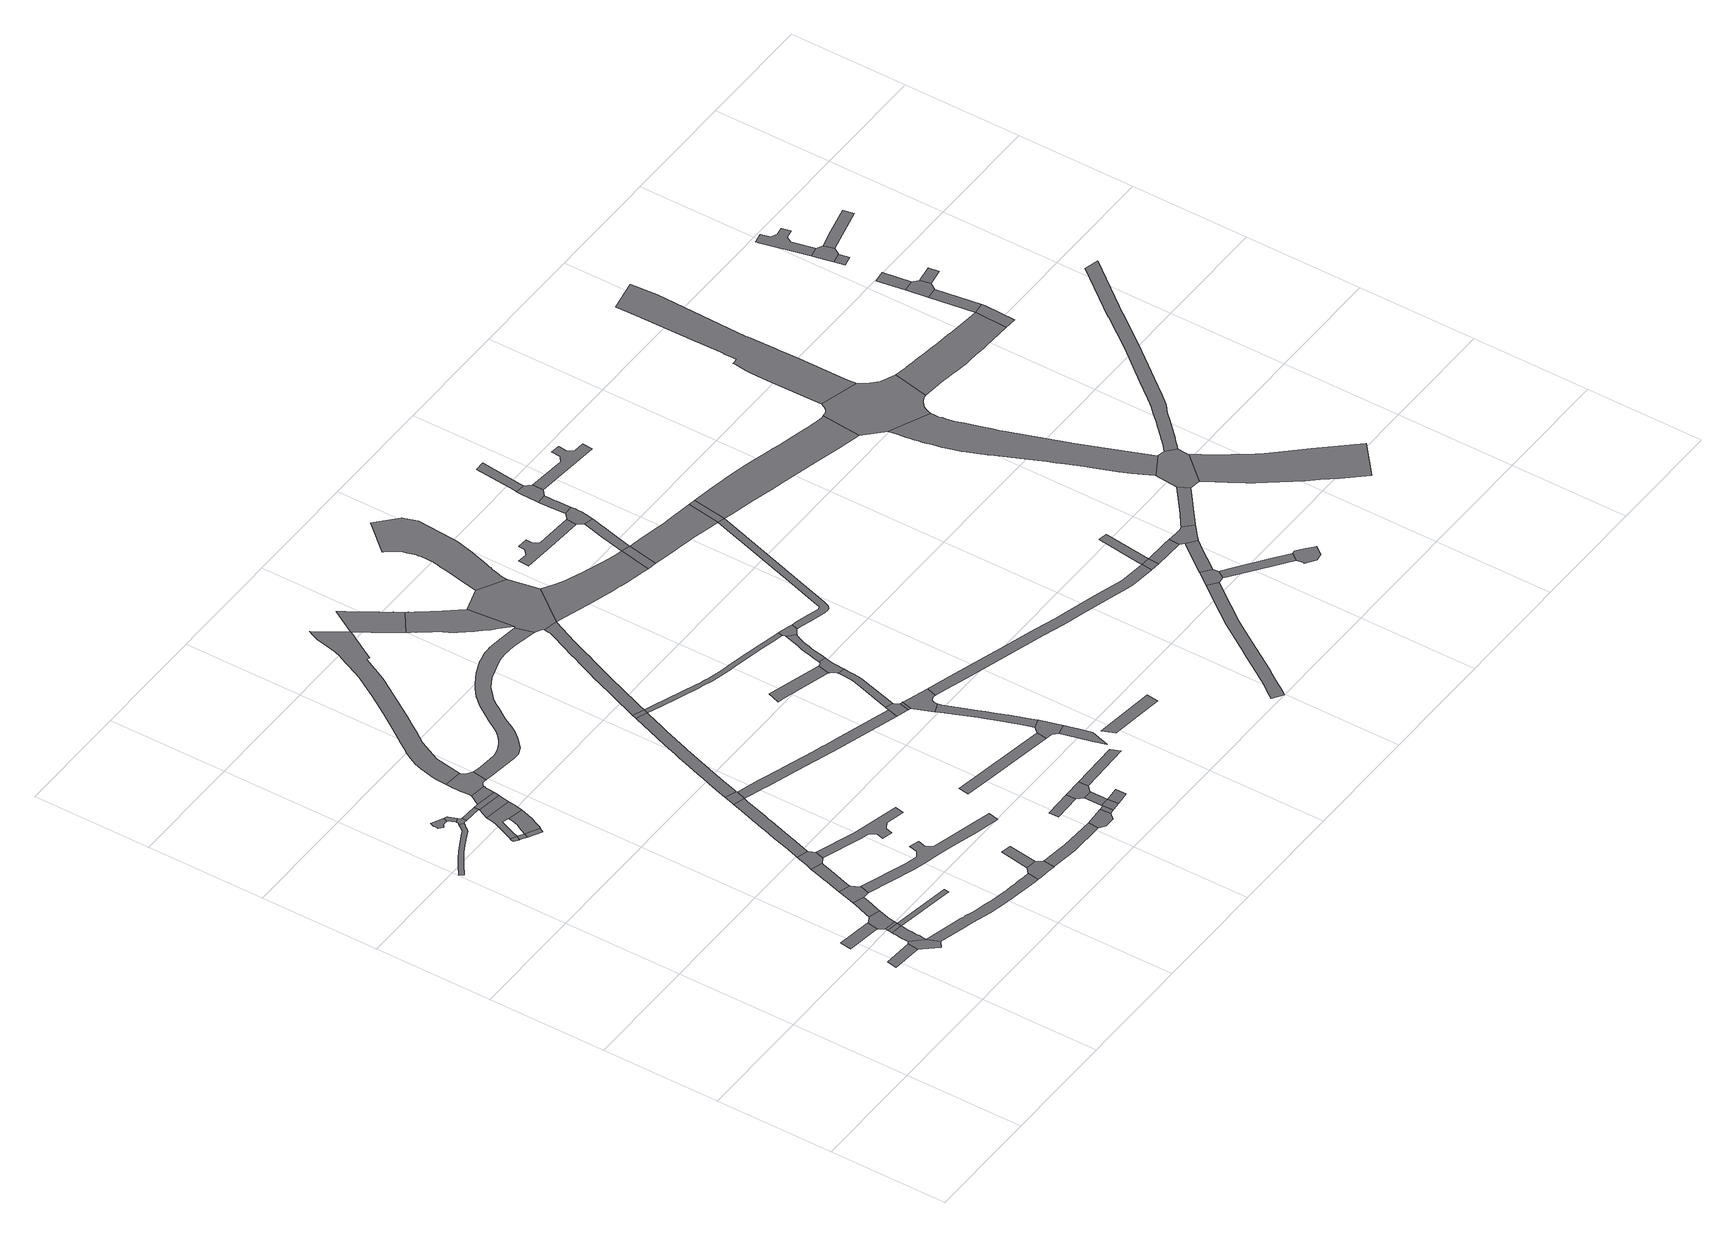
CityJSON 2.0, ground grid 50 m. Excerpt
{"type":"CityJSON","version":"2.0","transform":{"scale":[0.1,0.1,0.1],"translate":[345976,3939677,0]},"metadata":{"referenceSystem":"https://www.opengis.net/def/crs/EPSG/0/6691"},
"CityObjects":{
"road1":{"type":"Road","attributes":{"RoadStructureAttribute.sectionType":"1"},"geometry":[{"type":"MultiSurface","lod":"1","boundaries":[[[0,1,2,3]]]}]},
"road2":{"type":"Road","attributes":{"RoadStructureAttribute.sectionType":"1"},"geometry":[{"type":"MultiSurface","lod":"1","boundaries":[[[4,5,6,7]]]}]},
"road3":{"type":"Road","attributes":{"RoadStructureAttribute.sectionType":"1"},"geometry":[{"type":"MultiSurface","lod":"1","boundaries":[[[8,9,10,11,12,13,14,15,16,17,18,19,20,21,22,23,24,25,26,27,28,29,30,31,32,33,34,35,36,37,38,39,40,41,42,43]]]}]},
"road4":{"type":"Road","geometry":[{"type":"MultiSurface","lod":"1","boundaries":[[[44,45,46,47,48,0,3]]]}]},
"road5":{"type":"Road","attributes":{"RoadStructureAttribute.sectionType":"1"},"geometry":[{"type":"MultiSurface","lod":"1","boundaries":[[[49,50,51,52,53,54,55,56,57,58,59,60,61,62,63,64,65,66,48,47]]]}]},
"road6":{"type":"Road","geometry":[{"type":"MultiSurface","lod":"1","boundaries":[[[67,68,69,70,60,59]]]}]},
"road7":{"type":"Road","attributes":{"RoadStructureAttribute.sectionType":"1"},"geometry":[{"type":"MultiSurface","lod":"1","boundaries":[[[67,71,72,68]]]}]},
"road8":{"type":"Road","geometry":[{"type":"MultiSurface","lod":"1","boundaries":[[[73,74,4,7,72,71,75,76,77,78,79,80]]]}]},
"road9":{"type":"Road","geometry":[{"type":"MultiSurface","lod":"1","boundaries":[[[81,82,83,84,85,86,87,88]]]}]},
"road10":{"type":"Road","geometry":[{"type":"MultiSurface","lod":"1","boundaries":[[[89,90,91,92,93,94,95,96,97,98,99,100,101,102,103,104,105,106,107,108]]]}]},
"road11":{"type":"Road","attributes":{"RoadStructureAttribute.sectionType":"1"},"geometry":[{"type":"MultiSurface","lod":"1","boundaries":[[[109,110,111,112,113,114,115,116,73,80]]]}]},
"road12":{"type":"Road","geometry":[{"type":"MultiSurface","lod":"1","boundaries":[[[117,83,82,118,119,120]]]}]},
"road13":{"type":"Road","attributes":{"RoadStructureAttribute.sectionType":"1"},"geometry":[{"type":"MultiSurface","lod":"1","boundaries":[[[121,122,123,124,125,89,108]]]}]},
"road14":{"type":"Road","geometry":[{"type":"MultiSurface","lod":"1","boundaries":[[[42,126,127,128,129,130,131,132,133,134,135,136,137,138,123,122,139,140,141,142,43]]]}]},
"road15":{"type":"Road","geometry":[{"type":"MultiSurface","lod":"1","boundaries":[[[120,119,143,144,145]]]}]},
"road16":{"type":"Road","attributes":{"RoadStructureAttribute.sectionType":"1"},"geometry":[{"type":"MultiSurface","lod":"1","boundaries":[[[146,147,67,59]]]}]},
"road17":{"type":"Road","geometry":[{"type":"MultiSurface","lod":"1","boundaries":[[[148,149,150,151,152,153,113,112]]]}]},
"road18":{"type":"Road","attributes":{"RoadStructureAttribute.sectionType":"1"},"geometry":[{"type":"MultiSurface","lod":"1","boundaries":[[[154,155,134,133]]]}]},
"road19":{"type":"Road","attributes":{"RoadStructureAttribute.sectionType":"1"},"geometry":[{"type":"MultiSurface","lod":"1","boundaries":[[[156,157,158,159,160,85,84,161,162,163,164,165,166,167,168,169,170,171,172,173,174,175]]]}]},
"road20":{"type":"Road","attributes":{"function":"3","RoadStructureAttribute.sectionType":"1"},"geometry":[{"type":"MultiSurface","lod":"1","boundaries":[[[176,177,178,179,180,181,182,170,169,183,184,185,186,187,188,189,190,120,145]]]}]},
"road21":{"type":"Road","attributes":{"RoadStructureAttribute.sectionType":"1"},"geometry":[{"type":"MultiSurface","lod":"1","boundaries":[[[191,192,193,194,195,196,197,198,199,200,201,202,203,204,205,206,207,208,209,210,47,46,211,212,213,214,215,216,217,218,219,220,221,222,223,224,225,226,227]]]}]},
"road22":{"type":"Road","attributes":{"RoadStructureAttribute.sectionType":"1"},"geometry":[{"type":"MultiSurface","lod":"1","boundaries":[[[228,229,230,231,232,233,234,235,236,237,238,152,151]]]}]},
"road23":{"type":"Road","geometry":[{"type":"MultiSurface","lod":"1","boundaries":[[[172,239,240,241,242,173]]]}]},
"road24":{"type":"Road","geometry":[{"type":"MultiSurface","lod":"1","boundaries":[[[155,154,242,241,243,244,245]]]}]},
"road25":{"type":"Road","attributes":{"RoadStructureAttribute.sectionType":"1"},"geometry":[{"type":"MultiSurface","lod":"1","boundaries":[[[244,246,247,248,249,250,245]]]}]},
"road26":{"type":"Road","geometry":[{"type":"MultiSurface","lod":"1","boundaries":[[[233,251,252,253,254,255,234]]]}]},
"road27":{"type":"Road","geometry":[{"type":"MultiSurface","lod":"1","boundaries":[[[256,257,258,259,260,261,262,263,250,249,264,265,266,267,268,269,270,271,272]]]}]},
"road28":{"type":"Road","attributes":{"RoadStructureAttribute.sectionType":"1"},"geometry":[{"type":"MultiSurface","lod":"1","boundaries":[[[148,273,274,275,276,277,278,279,280,281,282,283,284,285,286,287,288,289,290,149]]]}]},
"road29":{"type":"Road","attributes":{"RoadStructureAttribute.sectionType":"1"},"geometry":[{"type":"MultiSurface","lod":"1","boundaries":[[[251,291,292,293,294,295,296,297,298,299,300,252]]]}]},
"road30":{"type":"Road","geometry":[{"type":"MultiSurface","lod":"1","boundaries":[[[301,302,303,304,305,306,191,227]]]}]},
"road31":{"type":"Road","attributes":{"RoadStructureAttribute.sectionType":"1"},"geometry":[{"type":"MultiSurface","lod":"1","boundaries":[[[305,307,308,306]]]}]},
"road32":{"type":"Road","geometry":[{"type":"MultiSurface","lod":"1","boundaries":[[[309,310,311,312,313,314]]]}]},
"road33":{"type":"Road","attributes":{"RoadStructureAttribute.sectionType":"1"},"geometry":[{"type":"MultiSurface","lod":"1","boundaries":[[[315,316,317,318,304,303,319,320,321,322]]]}]},
"road34":{"type":"Road","attributes":{"function":"3","RoadStructureAttribute.sectionType":"1"},"geometry":[{"type":"MultiSurface","lod":"1","boundaries":[[[323,324,325,326,327,328,329,330,331,332,333,334,335,336,337,338,339,340,341,342,343,344,345,346,347,256,272,348,349,350,351,352,353,354,355,356,357,358,359,360,361,362,363,364]]]}]},
"road35":{"type":"Road","attributes":{"RoadStructureAttribute.sectionType":"1"},"geometry":[{"type":"MultiSurface","lod":"1","boundaries":[[[365,366,367,368,369,370,371,372,373,374,375,376,377,378,379,380,381,382,383,384,385,386,387,388,389,310,309]]]}]},
"road36":{"type":"Road","attributes":{"RoadStructureAttribute.sectionType":"1"},"geometry":[{"type":"MultiSurface","lod":"1","boundaries":[[[313,312,390,391,392,393,394,395,396,397,398,254,253,399,400,401,402,403,404,405,406,313,407,408,409,410,411,412,413,414,415,416,417,418,419,420,421,422,423,424,425,426,314]]]}]},
"road37":{"type":"Road","attributes":{"RoadStructureAttribute.sectionType":"1"},"geometry":[{"type":"MultiSurface","lod":"1","boundaries":[[[427,428,429,430,431,432,433,434,435,436,437,438,439,440,441,442,443,444,445,446,447,448,449,450,451,452,453,454,455,456,457,458,459,460,461,462,463,464,465,466,467,468,269,268,469,470,471,472,473,474,475,476,477,478,479,480,481,482,483,484,485,486,487,488,489,490,491,492,493,494]]]}]},
"road38":{"type":"Road","attributes":{"RoadStructureAttribute.sectionType":"1"},"geometry":[{"type":"MultiSurface","lod":"1","boundaries":[[[495,496,497,498,499,500,501,315,322]]]}]},
"road39":{"type":"Road","attributes":{"RoadStructureAttribute.sectionType":"1"},"geometry":[{"type":"MultiSurface","lod":"1","boundaries":[[[502,503,504,505]]]}]},
"road40":{"type":"Road","attributes":{"RoadStructureAttribute.sectionType":"1"},"geometry":[{"type":"MultiSurface","lod":"1","boundaries":[[[506,499,498,507]]]}]},
"road41":{"type":"Road","geometry":[{"type":"MultiSurface","lod":"1","boundaries":[[[508,378,377,509]]]}]},
"road42":{"type":"Road","geometry":[{"type":"MultiSurface","lod":"1","boundaries":[[[506,507,510,511,512]]]}]},
"road43":{"type":"Road","attributes":{"RoadStructureAttribute.sectionType":"1"},"geometry":[{"type":"MultiSurface","lod":"1","boundaries":[[[513,514,512,511]]]}]},
"road44":{"type":"Road","geometry":[{"type":"MultiSurface","lod":"1","boundaries":[[[513,515,516,517,502,505,514]]]}]},
"road45":{"type":"Road","attributes":{"RoadStructureAttribute.sectionType":"1"},"geometry":[{"type":"MultiSurface","lod":"1","boundaries":[[[510,518,519,511]]]}]},
"road46":{"type":"Road","attributes":{"RoadStructureAttribute.sectionType":"1"},"geometry":[{"type":"MultiSurface","lod":"1","boundaries":[[[520,521,522,523,524,525]]]}]},
"road47":{"type":"Road","attributes":{"RoadStructureAttribute.sectionType":"1"},"geometry":[{"type":"MultiSurface","lod":"1","boundaries":[[[526,527,528,529,530,531,532,533,534,535,536,537,538,539,540,541,542,543,544,545,546,547,548,549,550,551,552,553,554,555,508,509]]]}]},
"road48":{"type":"Road","attributes":{"function":"3","RoadStructureAttribute.sectionType":"7"},"geometry":[{"type":"MultiSurface","lod":"1","boundaries":[[[364,556,557,558,559,560,561,562,563,564,565,566,567,568,569,570,571,572,573]]]}]},
"road49":{"type":"Road","attributes":{"RoadStructureAttribute.sectionType":"1"},"geometry":[{"type":"MultiSurface","lod":"1","boundaries":[[[574,575,517,516]]]}]},
"road50":{"type":"Road","attributes":{"function":"3","RoadStructureAttribute.sectionType":"1"},"geometry":[{"type":"MultiSurface","lod":"1","boundaries":[[[576,577,578,579,580,581,582,583,584,585,586,587,588,589,590,591,592,593,594,595,596,597,598,599,600,601,602,603,564,563]]]}]},
"road51":{"type":"Road","attributes":{"RoadStructureAttribute.sectionType":"1"},"geometry":[{"type":"MultiSurface","lod":"1","boundaries":[[[377,604,605,606,607,608,609,610,611,612,613,614,615,616,617,618,619,620,621,622,623,624,625,626,627,628,629,630,631,632,633,634,635,509]]]}]},
"road52":{"type":"Road","geometry":[{"type":"MultiSurface","lod":"1","boundaries":[[[636,637,414,413,638,639,640]]]}]},
"road53":{"type":"Road","geometry":[{"type":"MultiSurface","lod":"1","boundaries":[[[641,640,639,642,643]]]}]},
"road54":{"type":"Road","attributes":{"RoadStructureAttribute.sectionType":"1"},"geometry":[{"type":"MultiSurface","lod":"1","boundaries":[[[644,645,646,647,648,649]]]}]},
"road55":{"type":"Road","geometry":[{"type":"MultiSurface","lod":"1","boundaries":[[[650,651,652,653,654,655,656,657]]]}]},
"road56":{"type":"Road","geometry":[{"type":"MultiSurface","lod":"1","boundaries":[[[658,654,653,659,660,661,662,520,525]]]}]},
"road57":{"type":"Road","attributes":{"RoadStructureAttribute.sectionType":"1"},"geometry":[{"type":"MultiSurface","lod":"1","boundaries":[[[663,664,665,666,667,668,669,670,671,672,673,674,675,676,677,678,679,680,681,682,683,662,661]]]}]},
"road58":{"type":"Road","attributes":{"RoadStructureAttribute.sectionType":"1"},"geometry":[{"type":"MultiSurface","lod":"1","boundaries":[[[684,643,642,675,674,685,686,687,688,689,690,691,692,693,694,695,696,697,698,699,700,701]]]}]},
"road59":{"type":"Road","attributes":{"RoadStructureAttribute.sectionType":"1"},"geometry":[{"type":"MultiSurface","lod":"1","boundaries":[[[702,703,704,705,706,707,708,709,710,711,712,713,714,715,716,637,636]]]}]},
"road60":{"type":"Road","geometry":[{"type":"MultiSurface","lod":"1","boundaries":[[[717,718,719,595,594,720,721,722,723,427,494,724,725,541,540]]]}]},
"road61":{"type":"Road","geometry":[{"type":"MultiSurface","lod":"1","boundaries":[[[726,727,728,729,730,731,710,709,732,733,734,735,736,737,738,739,740,741,742,743,744,745,644,649]]]}]},
"road62":{"type":"Road","attributes":{"RoadStructureAttribute.sectionType":"1"},"geometry":[{"type":"MultiSurface","lod":"1","boundaries":[[[746,747,748,749]]]}]},
"road63":{"type":"Road","attributes":{"RoadStructureAttribute.sectionType":"1"},"geometry":[{"type":"MultiSurface","lod":"1","boundaries":[[[750,751,752,753,754,755,756,739,738,757,758,759,760,761,762,763,764,765,766,767,768,769,770,771]]]}]},
"road64":{"type":"Road","geometry":[{"type":"MultiSurface","lod":"1","boundaries":[[[772,773,618,617,774,775,776,771,770,777,778,779,780,781,782,783]]]}]},
"road65":{"type":"Road","attributes":{"function":"3","RoadStructureAttribute.sectionType":"1"},"geometry":[{"type":"MultiSurface","lod":"1","boundaries":[[[784,785,786,787,788,789,790,791,792,793,794,795,796,797,798,799,800,801,802,803,804,805,806,807,717,540]]]}]},
"road66":{"type":"Road","attributes":{"function":"3","RoadStructureAttribute.sectionType":"1"},"geometry":[{"type":"MultiSurface","lod":"1","boundaries":[[[808,809,810,811,812,813,814,815,816,817,818,819,820,821,822,823,824,825,826,827,828,829,830,831,832,833,834,835,836,837,838,839,840,841,842,843,844,845,846,847,848,849,850,851,852,853,854,855,856,857,858,859,860,861,862,863,864,865,866,867,868,869,719,718]]]}]},
"road67":{"type":"Road","attributes":{"RoadStructureAttribute.sectionType":"1"},"geometry":[{"type":"MultiSurface","lod":"1","boundaries":[[[870,871,872,873,874,875,876,877,878,879,880,881,882]]]}]},
"road68":{"type":"Road","geometry":[{"type":"MultiSurface","lod":"1","boundaries":[[[795,794,883,884,885,886,887]]]}]},
"road69":{"type":"Road","attributes":{"RoadStructureAttribute.sectionType":"1"},"geometry":[{"type":"MultiSurface","lod":"1","boundaries":[[[888,889,890,891,892,893,894,895,896,897,898,899,783,782,900,901,902,903,904,905,906,907,908,909,910,911,912,913,914,915,916,917,918,919,920,921,922,923,924,925]]]}]},
"road70":{"type":"Road","attributes":{"RoadStructureAttribute.sectionType":"1"},"geometry":[{"type":"MultiSurface","lod":"1","boundaries":[[[926,927,928,929,930,931,932,933,934,935,936,937,938,939,940,941,942,943,944,945,946,947,948,949,950,951,952,953,684,701]]]}]},
"road71":{"type":"Road","attributes":{"RoadStructureAttribute.sectionType":"1"},"geometry":[{"type":"MultiSurface","lod":"1","boundaries":[[[954,955,795,887,956,957]]]}]},
"road72":{"type":"Road","geometry":[{"type":"MultiSurface","lod":"1","boundaries":[[[956,958,959,960,961,962,963,964,870,882,957]]]}]},
"road73":{"type":"Road","attributes":{"function":"3","RoadStructureAttribute.sectionType":"1"},"geometry":[{"type":"MultiSurface","lod":"1","boundaries":[[[965,966,967,968,969,970,971,886,885,972,973,974,975,976,977,978,979,980,981,982,925]]]}]},
"road74":{"type":"Road","attributes":{"RoadStructureAttribute.sectionType":"1"},"geometry":[{"type":"MultiSurface","lod":"1","boundaries":[[[983,984,985,963,962,986,987,988,989,990]]]}]},
"road75":{"type":"Road","attributes":{"RoadStructureAttribute.sectionType":"1"},"geometry":[{"type":"MultiSurface","lod":"1","boundaries":[[[991,992,993,994,995,996,997,998,999,1000,1001,1002,1003,1004,1005,1006,1007,1008,1009,1010,1011,1012,1013,1014,1015,1016]]]}]},
"road76":{"type":"Road","geometry":[{"type":"MultiSurface","lod":"1","boundaries":[[[989,1017,1018,1019,1020,1021,1022,1023,1024,1025,990]]]}]},
"road77":{"type":"Road","attributes":{"RoadStructureAttribute.sectionType":"1"},"geometry":[{"type":"MultiSurface","lod":"1","boundaries":[[[1019,1026,1027,1028,1029,1020]]]}]},
"road78":{"type":"Road","geometry":[{"type":"MultiSurface","lod":"1","boundaries":[[[1030,965,925,924]]]}]},
"road79":{"type":"Road","geometry":[{"type":"MultiSurface","lod":"1","boundaries":[[[1031,1032,1033,1034,1035,1036,1037,1038,1018,1017]]]}]},
"road80":{"type":"Road","geometry":[{"type":"MultiSurface","lod":"1","boundaries":[[[1015,1039,1040,1041,1042,1016]]]}]},
"road81":{"type":"Road","geometry":[{"type":"MultiSurface","lod":"1","boundaries":[[[939,938,1043,1044,1045]]]}]},
"road82":{"type":"Road","attributes":{"RoadStructureAttribute.sectionType":"1"},"geometry":[{"type":"MultiSurface","lod":"1","boundaries":[[[1046,1047,1048,1049,1050,939,1045]]]}]},
"road83":{"type":"Road","attributes":{"RoadStructureAttribute.sectionType":"1"},"geometry":[{"type":"MultiSurface","lod":"1","boundaries":[[[1044,1051,1052,1053,1045]]]}]},
"road84":{"type":"Road","attributes":{"RoadStructureAttribute.sectionType":"1"},"geometry":[{"type":"MultiSurface","lod":"1","boundaries":[[[1041,1054,1055,1056,1057,1058,1059,1060,1042]]]}]},
"road85":{"type":"Road","attributes":{"function":"3","RoadStructureAttribute.sectionType":"1"},"geometry":[{"type":"MultiSurface","lod":"1","boundaries":[[[1061,1062,1063,1064,1065,1066,1067,1068,1069,1070,1071,1072,1073,1074,1075,1076,1077,1078,1079,1080,1081,1082,1083,1084,1085,1086,1087,1088,1089,1090,1030,924]]]}]},
"road86":{"type":"Road","attributes":{"RoadStructureAttribute.sectionType":"1"},"geometry":[{"type":"MultiSurface","lod":"1","boundaries":[[[1091,1092,1093,1040,1039,1094,1095,1096]]]}]},
"road87":{"type":"Road","geometry":[{"type":"MultiSurface","lod":"1","boundaries":[[[1057,1097,1098,1099,1100,1101,1102,1103,1104,1105,1106,1107,1108,1109,1052,1051,1058]]]}]},
"road88":{"type":"Road","geometry":[{"type":"MultiSurface","lod":"1","boundaries":[[[1110,1111,1112,1113,1091,1096,1114,1115,1116,1117,1118]]]}]},
"road89":{"type":"Road","attributes":{"RoadStructureAttribute.sectionType":"1"},"geometry":[{"type":"MultiSurface","lod":"1","boundaries":[[[1119,1120,1121,1122,1104,1103]]]}]},
"road90":{"type":"Road","attributes":{"function":"3","RoadStructureAttribute.sectionType":"1"},"geometry":[{"type":"MultiSurface","lod":"1","boundaries":[[[1123,1124,1125,1126,1127,1128,1129,1130,1131,1132,1133,1134,1135,1136,1137,1138,1139,1140,1141,1142,1143,1144,1145,1146,1147,1148,1149,1150,1151,1152,1153,1154,1155,1156,1157,1158,1159,1160,1161,1162,1163,1164,1165,1166,1167,1168,1169,1170,1171,1172,1173,1174,1175,1176,1177]]]}]},
"road91":{"type":"Road","geometry":[{"type":"MultiSurface","lod":"1","boundaries":[[[1178,1159,1158,1120,1119,1179,1180,1181,1182,1183,1184]]]}]},
"road92":{"type":"Road","geometry":[{"type":"MultiSurface","lod":"1","boundaries":[[[1185,1186,1187,1188,1189,1075,1074,1177,1176,1190,1191,1192,1193,1194,1195,1196,1197,1198,1199,1200]]]}]},
"road93":{"type":"Road","attributes":{"function":"3","RoadStructureAttribute.sectionType":"1"},"geometry":[{"type":"MultiSurface","lod":"1","boundaries":[[[1201,1202,1203,1204,1205,1206,1207,1208,1209,1210,1211,1212,1180,1179,1213,1214,1215,1216,1217,1218,1219,1220,1221,1222]]]}]},
"road94":{"type":"Road","attributes":{"function":"3","RoadStructureAttribute.sectionType":"1"},"geometry":[{"type":"MultiSurface","lod":"1","boundaries":[[[1223,1224,1225,1226,1227,1228,1229,1230,1231,1232,1233,1234,1235,1236,1237,1238,1239,1240,1241,1242,1243,1244,1245,1246,1247,1185,1200]]]}]},
"road95":{"type":"Road","attributes":{"function":"3","RoadStructureAttribute.sectionType":"1"},"geometry":[{"type":"MultiSurface","lod":"1","boundaries":[[[1196,1248,1249,1250,1251,1252,1253,1254,1255,1256,1257,1258,1259,1260,1261,1262,1263,1264,1265,1266,1267,1268,1269,1270,1271,1272,1273,1274,1275,1276,1277,1278,1279,1280,1281,1197]]]}]},
"road96":{"type":"Road","attributes":{"RoadStructureAttribute.sectionType":"1"},"geometry":[{"type":"MultiSurface","lod":"1","boundaries":[[[1282,1283,1284,1285,1286,1287,1288,1289,1290,1291,1292,1293,1294,1295,1296,1297,1298,1299,1300,1301,1302,1303,1304,1305,1306,1307,1308,1309,1310,1311,1312,1313,1314,1315,1316,1317,1178,1184]]]}]},
"road97":{"type":"Road","geometry":[{"type":"MultiSurface","lod":"1","boundaries":[[[1318,1319,1266,1265,1320]]]}]},
"road98":{"type":"Road","attributes":{"RoadStructureAttribute.sectionType":"1"},"geometry":[{"type":"MultiSurface","lod":"1","boundaries":[[[1319,1321,1322,1266]]]}]},
"road99":{"type":"Road","geometry":[{"type":"MultiSurface","lod":"1","boundaries":[[[1322,1321,1323,1324,1325,1326,1327]]]}]},
"road100":{"type":"Road","attributes":{"RoadStructureAttribute.sectionType":"1"},"geometry":[{"type":"MultiSurface","lod":"1","boundaries":[[[1326,1328,1329,1327]]]}]},
"road101":{"type":"Road","geometry":[{"type":"MultiSurface","lod":"1","boundaries":[[[1330,1331,1332,1333]]]}]},
"road102":{"type":"Road","attributes":{"RoadStructureAttribute.sectionType":"1"},"geometry":[{"type":"MultiSurface","lod":"1","boundaries":[[[1334,1335,1325,1324]]]}]},
"road103":{"type":"Road","geometry":[{"type":"MultiSurface","lod":"1","boundaries":[[[1332,1336,1337,1338,1339,1340,1341,1342,1333]]]}]},
"road104":{"type":"Road","attributes":{"RoadStructureAttribute.sectionType":"1"},"geometry":[{"type":"MultiSurface","lod":"1","boundaries":[[[1339,1343,1344,1345,1346,1347,1348,1349,1350,1351,1340]]]}]},
"road105":{"type":"Road","attributes":{"RoadStructureAttribute.sectionType":"1"},"geometry":[{"type":"MultiSurface","lod":"1","boundaries":[[[1337,1352,1353,1354,1338]]]}]}
},
"vertices":[
[602,393,0],[479,403,0],[472,359,0],[597,349,0],
[615,581,0],[470,602,0],[463,554,0],[608,533,0],
[232,2120,0],[229,2116,0],[227,2113,0],[223,2108,0],[220,2104,0],[217,2100,0],[216,2098,0],[209,2093,0],[201,2089,0],[189,2084,0],[188,2083,0],[171,2074,0],[143,2060,0],[109,2042,0],[82,2025,0],[47,2002,0],[5,1972,0],[16,1956,0],[58,1986,0],[92,2009,0],[119,2025,0],[152,2043,0],[188,2061,0],[195,2064,0],[198,2066,0],[209,2071,0],[220,2076,0],[229,2084,0],[233,2088,0],[236,2092,0],[239,2096,0],[243,2101,0],[245,2104,0],[248,2108,0],[250,2111,0],[235,2124,0],
[609,337,0],[655,283,0],[680,302,0],[660,353,0],[613,401,0],
[661,367,0],[663,386,0],[663,399,0],[664,411,0],[664,418,0],[665,423,0],[666,434,0],[666,443,0],[668,452,0],[669,461,0],[670,469,0],[620,476,0],[619,468,0],[618,458,0],[617,449,0],[616,439,0],[615,426,0],[614,414,0],
[673,489,0],[624,496,0],[623,496,0],[621,478,0],
[675,501,0],[626,509,0],
[647,595,0],[621,580,0],[676,504,0],[679,521,0],[682,536,0],[682,537,0],[690,566,0],[694,580,0],
[288,1893,0],[288,1894,0],[300,1913,0],[299,1913,0],[274,1924,0],[271,1916,0],[270,1909,0],[269,1909,0],
[233,2190,0],[183,2214,0],[175,2196,0],[176,2194,0],[178,2188,0],[178,2183,0],[176,2177,0],[191,2161,0],[194,2163,0],[196,2166,0],[199,2168,0],[201,2170,0],[204,2171,0],[207,2171,0],[210,2171,0],[213,2172,0],[216,2172,0],[219,2172,0],[222,2172,0],[225,2172,0],
[699,595,0],[710,626,0],[721,659,0],[725,671,0],[677,685,0],[674,674,0],[663,642,0],[652,611,0],
[303,1911,0],[290,1894,0],[315,1878,0],[326,1896,0],
[230,2170,0],[241,2141,0],[260,2148,0],[247,2182,0],[245,2185,0],
[254,2114,0],[255,2114,0],[256,2115,0],[257,2116,0],[258,2116,0],[259,2115,0],[266,2113,0],[270,2113,0],[271,2133,0],[270,2133,0],[269,2133,0],[268,2134,0],[265,2136,0],[241,2138,0],[240,2131,0],[237,2126,0],[236,2125,0],
[316,1877,0],[372,1846,0],[383,1865,0],
[920,428,0],[923,448,0],
[753,670,0],[768,712,0],[763,714,0],[748,747,0],[700,762,0],[689,726,0],
[343,2109,0],[344,2129,0],
[310,2006,0],[310,2005,0],[297,1977,0],[289,1957,0],[275,1925,0],[302,1920,0],[308,1934,0],[314,1949,0],[318,1960,0],[320,1964,0],[326,1979,0],[334,1997,0],[335,2000,0],[363,1990,0],[428,1976,0],[435,2010,0],[440,2041,0],[322,2060,0],[317,2027,0],[311,2008,0],
[384,1866,0],[388,1874,0],[397,1892,0],[409,1917,0],[411,1920,0],[411,1921,0],[425,1963,0],[363,1988,0],[363,1987,0],[359,1969,0],[351,1944,0],[349,1942,0],[339,1921,0],[336,1915,0],[327,1898,0],
[1166,242,0],[1143,244,0],[1119,247,0],[1098,249,0],[1096,250,0],[1072,253,0],[1049,256,0],[1030,259,0],[1026,260,0],[1003,264,0],[982,268,0],[962,273,0],[941,278,0],[921,283,0],[896,289,0],[872,296,0],[848,304,0],[839,306,0],[824,311,0],[671,350,0],[792,272,0],[812,267,0],[835,260,0],[860,253,0],[884,246,0],[910,239,0],[930,234,0],[951,229,0],[973,224,0],[994,220,0],[1008,217,0],[1018,215,0],[1030,213,0],[1067,207,0],[1104,201,0],[1142,195,0],[1159,193,0],
[752,763,0],[768,815,0],[774,834,0],[784,867,0],[792,893,0],[794,900,0],[746,915,0],[736,881,0],[725,846,0],[720,829,0],[704,778,0],
[441,2045,0],[447,2084,0],[448,2089,0],[343,2105,0],
[451,2109,0],[452,2114,0],[364,2128,0],
[456,2140,0],[457,2153,0],[458,2158,0],[459,2162,0],[392,2172,0],
[821,914,0],[832,952,0],[819,979,0],[771,994,0],[755,942,0],
[391,2284,0],[390,2265,0],[390,2254,0],[390,2236,0],[390,2219,0],[391,2207,0],[391,2196,0],[392,2184,0],[460,2167,0],[465,2173,0],[473,2177,0],[486,2177,0],[493,2176,0],[502,2240,0],[485,2251,0],[472,2266,0],[470,2276,0],
[952,601,0],[1004,587,0],[1090,566,0],[1142,552,0],[1179,542,0],[1253,522,0],[1261,520,0],[1350,498,0],[1361,542,0],[1272,564,0],[1200,583,0],[1101,610,0],[1082,637,0],[1090,672,0],[1049,684,0],[1040,647,0],[1015,630,0],[965,644,0],
[986,856,0],[1024,847,0],[1040,821,0],[1031,791,0],[1074,779,0],[1083,811,0],[1109,826,0],[1190,806,0],[1199,845,0],[998,895,0],
[1179,190,0],[1220,186,0],[1249,183,0],[1253,232,0],[1235,256,0],[1190,261,0],
[1254,378,0],[1210,386,0],
[946,1379,0],[898,1395,0],[886,1357,0],[883,1348,0],[931,1333,0],[947,1375,0],
[1518,210,0],[1371,217,0],[1337,221,0],[1260,231,0],[1250,183,0],[1331,172,0],[1367,168,0],[1515,166,0],
[810,3163,0],[800,3143,0],[797,3134,0],[789,3113,0],[783,3086,0],[770,3023,0],[759,2995,0],[754,2986,0],[736,2948,0],[714,2899,0],[702,2873,0],[677,2832,0],[645,2778,0],[586,2688,0],[545,2628,0],[503,2569,0],[494,2557,0],[469,2521,0],[452,2496,0],[439,2474,0],[423,2441,0],[412,2408,0],[404,2379,0],[398,2350,0],[395,2326,0],[488,2391,0],[535,2484,0],[553,2510,0],[563,2524,0],[599,2576,0],[621,2609,0],[737,2783,0],[745,2799,0],[800,2905,0],[802,2904,0],[812,2900,0],[814,2903,0],[836,2943,0],[852,2968,0],[875,3007,0],[877,3010,0],[892,3036,0],
[949,1390,0],[969,1451,0],[975,1469,0],[988,1507,0],[1003,1553,0],[1032,1637,0],[1038,1654,0],[1043,1667,0],[1062,1721,0],[1082,1776,0],[1093,1805,0],[1121,1880,0],[1124,1887,0],[1077,1905,0],[1074,1898,0],[1046,1822,0],[1015,1738,0],[993,1675,0],[992,1673,0],[985,1654,0],[966,1599,0],[956,1570,0],[931,1496,0],[927,1485,0],[909,1429,0],
[869,1304,0],[845,1227,0],[841,1213,0],[834,1191,0],[829,1174,0],[812,1122,0],[808,1110,0],[793,1062,0],[774,1002,0],[821,987,0],[841,1047,0],[860,1107,0],[883,1180,0],[888,1198,0],[895,1218,0],[917,1289,0],[924,1313,0],[952,1326,0],[1023,1303,0],[1031,1300,0],[1166,1257,0],[1321,1206,0],[1326,1204,0],[1614,1117,0],[1627,1161,0],[1541,1187,0],[1409,1226,0],[1339,1247,0],[1326,1252,0],[1286,1264,0],[1194,1295,0],[1180,1299,0],[1169,1303,0],[1071,1335,0],[1046,1343,0],[1010,1354,0],[957,1371,0],
[1242,2549,0],[1159,2560,0],[1146,2562,0],[1132,2563,0],[1118,2565,0],[1104,2566,0],[1087,2565,0],[1070,2564,0],[1054,2562,0],[1031,2556,0],[1020,2554,0],[993,2544,0],[968,2534,0],[961,2531,0],[931,2514,0],[910,2502,0],[904,2498,0],[887,2486,0],[870,2473,0],[854,2459,0],[839,2444,0],[819,2422,0],[801,2397,0],[785,2373,0],[785,2372,0],[769,2348,0],[759,2332,0],[749,2316,0],[740,2300,0],[729,2287,0],[719,2276,0],[708,2265,0],[696,2256,0],[684,2248,0],[671,2241,0],[658,2235,0],[644,2231,0],[629,2227,0],[617,2226,0],[563,2231,0],[542,2233,0],[523,2235,0],[499,2175,0],[523,2171,0],[539,2169,0],[540,2169,0],[647,2156,0],[667,2156,0],[675,2156,0],[708,2170,0],[746,2205,0],[772,2236,0],[786,2258,0],[808,2302,0],[846,2355,0],[857,2374,0],[879,2401,0],[898,2419,0],[922,2441,0],[966,2466,0],[981,2472,0],[991,2475,0],[1023,2485,0],[1064,2496,0],[1097,2499,0],[1136,2498,0],[1163,2493,0],[1262,2473,0],
[1540,148,0],[1586,148,0],[1586,150,0],[1606,172,0],[1604,215,0],[1533,211,0],[1519,210,0],
[1600,362,0],[1483,360,0],[1484,319,0],[1601,322,0],
[1624,217,0],[1628,174,0],
[1084,1924,0],[1131,1906,0],
[1669,178,0],[1664,224,0],[1624,223,0],
[1663,298,0],[1623,297,0],
[1663,302,0],[1685,323,0],[1684,363,0],
[1726,183,0],[1726,229,0],
[1824,639,0],[1413,709,0],[1408,676,0],[1406,665,0],[1504,648,0],[1817,595,0],
[1143,1937,0],[1146,1945,0],[1150,1956,0],[1180,2031,0],[1210,2106,0],[1210,2108,0],[1219,2129,0],[1232,2159,0],[1254,2213,0],[1261,2228,0],[1277,2266,0],[1285,2286,0],[1301,2323,0],[1302,2326,0],[1354,2440,0],[1295,2451,0],[1290,2430,0],[1290,2425,0],[1247,2324,0],[1242,2313,0],[1230,2285,0],[1229,2281,0],[1209,2234,0],[1208,2232,0],[1186,2179,0],[1175,2154,0],[1164,2125,0],[1133,2050,0],[1112,1996,0],[1104,1974,0],
[898,3027,0],[916,2999,0],[933,2971,0],[947,2949,0],[961,2928,0],[976,2906,0],[990,2884,0],[1001,2868,0],[1091,2931,0],[1081,2945,0],[1068,2966,0],[1054,2987,0],[1040,3009,0],[1026,3031,0],[1009,3058,0],[991,3086,0],[973,3114,0],[955,3143,0],
[1911,328,0],[1895,367,0],
[1011,2853,0],[1022,2838,0],[1023,2836,0],[1033,2822,0],[1042,2811,0],[1050,2799,0],[1058,2788,0],[1065,2780,0],[1068,2776,0],[1088,2734,0],[1107,2710,0],[1120,2693,0],[1126,2686,0],[1145,2662,0],[1165,2638,0],[1185,2617,0],[1206,2596,0],[1227,2575,0],[1248,2554,0],[1229,2749,0],[1155,2842,0],[1147,2854,0],[1138,2865,0],[1130,2876,0],[1122,2887,0],[1112,2901,0],[1101,2916,0],[1098,2921,0],
[1178,1867,0],[1348,1804,0],[1362,1799,0],[1375,1795,0],[1389,1790,0],[1403,1786,0],[1480,1766,0],[1484,1765,0],[1525,1758,0],[1598,1744,0],[1638,1735,0],[1678,1727,0],[1717,1718,0],[1749,1710,0],[1754,1730,0],[1722,1737,0],[1682,1746,0],[1642,1755,0],[1602,1763,0],[1600,1764,0],[1566,1771,0],[1554,1773,0],[1505,1782,0],[1494,1785,0],[1457,1792,0],[1409,1805,0],[1406,1806,0],[1395,1809,0],[1382,1814,0],[1368,1818,0],[1354,1823,0],[1165,1893,0],
[1665,1169,0],[1633,1179,0],[1662,1103,0],[1666,1102,0],[1678,1145,0],
[1691,1142,0],[1678,1099,0],[1691,1141,0],
[1686,1507,0],[1683,1508,0],[1458,1574,0],[1440,1523,0],[1467,1516,0],[1672,1456,0],
[1938,470,0],[1925,524,0],[1915,565,0],[1911,580,0],[1867,570,0],[1875,539,0],[1898,444,0],[1914,391,0],
[1847,590,0],[1906,600,0],[1889,659,0],[1883,675,0],[1844,662,0],
[1875,701,0],[1860,741,0],[1846,782,0],[1831,822,0],[1816,862,0],[1805,890,0],[1778,959,0],[1756,1016,0],[1755,1017,0],[1755,1021,0],[1754,1025,0],[1753,1030,0],[1713,1013,0],[1715,1008,0],[1720,995,0],[1775,863,0],[1786,834,0],[1796,810,0],[1829,715,0],[1832,707,0],[1833,704,0],
[1802,1106,0],[1753,1035,0],[1753,1038,0],[1753,1041,0],[1753,1044,0],[1754,1047,0],[1755,1049,0],[1756,1052,0],[1758,1055,0],[1760,1057,0],[1762,1059,0],[1765,1061,0],[1769,1062,0],[1772,1063,0],[1776,1064,0],[1780,1064,0],[1784,1064,0],[1788,1063,0],
[1713,1337,0],[1714,1339,0],[1718,1361,0],[1719,1374,0],[1720,1387,0],[1721,1401,0],[1722,1414,0],[1723,1421,0],[1693,1424,0],[1693,1417,0],[1691,1403,0],[1690,1390,0],[1689,1377,0],[1688,1365,0],[1684,1346,0],
[1471,2589,0],[1447,2717,0],[1333,2781,0],[1249,2551,0],[1249,2550,0],[1246,2549,0],[1244,2549,0],[1282,2466,0],[1291,2459,0],
[1677,1453,0],[1681,1449,0],[1685,1445,0],[1688,1440,0],[1690,1435,0],[1692,1429,0],[1724,1431,0],[1725,1449,0],[1727,1466,0],[1729,1483,0],[1732,1501,0],[1734,1508,0],[1734,1512,0],[1705,1518,0],[1704,1515,0],[1702,1512,0],[1700,1510,0],[1697,1508,0],[1693,1507,0],[1690,1507,0],
[1983,397,0],[2213,369,0],[2219,419,0],[1961,450,0],
[1732,1627,0],[1731,1622,0],[1726,1606,0],[1722,1590,0],[1715,1565,0],[1709,1540,0],[1706,1522,0],[1739,1533,0],[1744,1558,0],[1751,1583,0],[1755,1598,0],[1759,1613,0],[1764,1628,0],[1770,1643,0],[1772,1648,0],[1774,1652,0],[1776,1656,0],[1778,1661,0],[1780,1664,0],[1783,1667,0],[1784,1669,0],[1753,1696,0],
[1801,1718,0],[1761,1728,0],[1750,1709,0],[1753,1707,0],[1754,1703,0],[1785,1670,0],[1788,1672,0],[1793,1676,0],[1799,1679,0],[1804,1682,0],[1810,1684,0],[1818,1713,0],
[1393,2428,0],[1496,2396,0],[1614,2361,0],[1628,2357,0],[1643,2353,0],[1647,2352,0],[1650,2351,0],[1673,2345,0],[1715,2335,0],[1758,2326,0],[1781,2321,0],[1809,2455,0],[1791,2458,0],[1767,2464,0],[1742,2472,0],[1716,2480,0],[1691,2489,0],[1663,2498,0],[1656,2501,0],[1636,2508,0],[1609,2518,0],[1583,2529,0],[1562,2538,0],[1522,2559,0],
[1447,2721,0],[1447,2724,0],[1448,2728,0],[1448,2731,0],[1449,2736,0],[1449,2740,0],[1450,2744,0],[1451,2748,0],[1452,2753,0],[1454,2757,0],[1455,2762,0],[1456,2766,0],[1460,2780,0],[1464,2794,0],[1468,2805,0],[1468,2808,0],[1473,2822,0],[1480,2846,0],[1488,2870,0],[1496,2893,0],[1503,2917,0],[1505,2927,0],[1507,2937,0],[1509,2946,0],[1512,2956,0],[1514,2966,0],[1518,2985,0],[1521,3001,0],[1523,3016,0],[1533,3167,0],[1513,3226,0],[1452,3282,0],[1444,3289,0],[1427,3304,0],[1319,3181,0],[1323,3177,0],[1331,3168,0],[1339,3158,0],[1346,3148,0],[1352,3137,0],[1357,3128,0],[1361,3117,0],[1365,3106,0],[1368,3094,0],[1371,3085,0],[1373,3076,0],[1375,3067,0],[1376,3059,0],[1377,3049,0],[1377,3040,0],[1378,3031,0],[1378,3021,0],[1377,3012,0],[1377,3004,0],[1376,2996,0],[1375,2987,0],[1373,2976,0],[1372,2972,0],[1370,2964,0],[1367,2952,0],[1365,2939,0],[1336,2795,0],
[1841,2718,0],[1684,2729,0],[1665,2751,0],[1665,2752,0],[1666,2770,0],[1666,2780,0],[1621,2783,0],[1620,2755,0],[1597,2735,0],[1555,2738,0],[1552,2693,0],[1663,2686,0],[1838,2674,0],
[1800,2317,0],[1813,2314,0],[1821,2313,0],[1847,2444,0],[1847,2445,0],
[1994,1803,0],[1986,1779,0],[1960,1697,0],[1959,1693,0],[1958,1689,0],[1956,1686,0],[1953,1684,0],[1950,1682,0],[1946,1680,0],[1942,1680,0],[1879,1697,0],[1840,1708,0],[1832,1679,0],[1871,1668,0],[1933,1651,0],[1936,1651,0],[1939,1650,0],[1942,1650,0],[1944,1649,0],[1948,1649,0],[1951,1648,0],[1954,1648,0],[1957,1648,0],[1960,1649,0],[1962,1649,0],[1965,1650,0],[1967,1651,0],[1970,1653,0],[1973,1656,0],[1976,1659,0],[1978,1661,0],[1981,1666,0],[1983,1672,0],[1985,1677,0],[1987,1683,0],[2019,1785,0],[2164,2241,0],[2135,2248,0],
[1816,1055,0],[1868,1038,0],[1926,1020,0],[2025,991,0],[2279,915,0],[2368,886,0],[2412,874,0],[2435,868,0],[2549,836,0],[2680,797,0],[2698,794,0],[2793,783,0],[2796,783,0],[2801,828,0],[2798,828,0],[2704,839,0],[2702,839,0],[2690,841,0],[2561,879,0],[2417,919,0],[2382,929,0],[2292,958,0],[2133,1005,0],[2038,1034,0],[1882,1081,0],[1874,1083,0],[1866,1086,0],[1814,1102,0],
[1829,2540,0],[1824,2517,0],[1895,2640,0],[1856,2649,0],
[1903,2675,0],[1905,2694,0],[1906,2715,0],[1906,2727,0],[1905,2741,0],[1865,2739,0],[1844,2718,0],
[2156,2390,0],[2040,2407,0],[2028,2409,0],[1997,2415,0],[1953,2424,0],[1909,2433,0],[1864,2441,0],[1866,2304,0],[1873,2303,0],[1904,2297,0],[1923,2294,0],[1934,2292,0],[1965,2286,0],[1997,2280,0],[2029,2273,0],[2060,2266,0],[2092,2259,0],[2119,2253,0],
[1862,2846,0],[1862,2813,0],[1862,2810,0],[1903,2805,0],[1902,2814,0],[1902,2841,0],[1902,2857,0],[1862,2856,0],
[2825,555,0],[2777,492,0],[2699,391,0],[2669,345,0],[2625,278,0],[2620,270,0],[2592,228,0],[2541,151,0],[2524,127,0],[2520,120,0],[2506,100,0],[2486,73,0],[2467,46,0],[2455,30,0],[2496,0,0],[2508,16,0],[2527,44,0],[2546,71,0],[2565,98,0],[2585,126,0],[2671,257,0],[2725,339,0],[2742,364,0],[2854,511,0],[2877,539,0],[2837,570,0],
[1927,2879,0],[1928,2925,0],[1906,2951,0],[1866,2954,0],[1864,2927,0],[1862,2896,0],[1862,2893,0],[1862,2883,0],[1862,2878,0],
[1907,2965,0],[1927,3144,0],[1887,3144,0],[1868,2968,0],
[2186,2385,0],
[2213,2853,0],[2217,2898,0],[2172,2902,0],[2153,2925,0],[2157,2964,0],[2117,2967,0],[2113,2928,0],[2090,2910,0],
[2903,542,0],[2927,574,0],[2922,598,0],[2882,629,0],
[2820,781,0],[2838,780,0],[2841,825,0],
[2864,1007,0],[2867,1029,0],[2842,1033,0],[2828,1035,0],[2803,846,0],
[2969,776,0],[2971,821,0],[2940,822,0],
[3006,708,0],[3010,712,0],[3018,721,0],[3026,730,0],[2986,760,0],[2982,756,0],[2972,745,0],
[2173,2238,0],[2201,2231,0],[2228,2224,0],[2255,2218,0],[2282,2211,0],[2309,2205,0],[2402,2181,0],[2416,2178,0],[2450,2170,0],[2556,2144,0],[2619,2128,0],[2692,2110,0],[2716,2104,0],[2816,2080,0],[2831,2249,0],[2823,2249,0],[2806,2250,0],[2792,2252,0],[2748,2261,0],[2672,2280,0],[2611,2295,0],[2582,2303,0],[2543,2313,0],[2486,2328,0],[2444,2338,0],[2421,2343,0],[2355,2357,0],[2335,2361,0],[2266,2373,0],[2209,2382,0],
[3157,403,0],[3083,458,0],[2974,539,0],[2923,527,0],[3054,429,0],[3133,371,0],
[3035,738,0],[3043,747,0],[3055,757,0],[3067,767,0],[3069,769,0],[3079,777,0],[3090,787,0],[3051,823,0],[3043,819,0],[3038,818,0],[3029,817,0],[3028,817,0],[3010,819,0],
[3238,351,0],[3231,356,0],[3206,377,0],[3174,404,0],[3138,342,0],[3136,338,0],[3177,309,0],[3203,312,0],[3207,312,0],
[3249,912,0],[3224,956,0],[3111,867,0],[3068,835,0],
[2898,1964,0],[2900,1948,0],[2902,1932,0],[2905,1916,0],[2907,1899,0],[2910,1883,0],[2913,1867,0],[2916,1850,0],[2921,1831,0],[2925,1811,0],[2930,1791,0],[2936,1771,0],[2941,1754,0],[2946,1737,0],[2952,1720,0],[2958,1703,0],[2968,1679,0],[2978,1655,0],[2981,1648,0],[2988,1631,0],[2999,1607,0],[3012,1578,0],[3025,1549,0],[3038,1520,0],[3051,1491,0],[3064,1460,0],[3077,1429,0],[3091,1397,0],[3104,1366,0],[3131,1299,0],[3135,1288,0],[3137,1280,0],[3176,1178,0],[3196,1134,0],[3213,1096,0],[3233,1056,0],[3327,1109,0],[3215,1402,0],[3169,1533,0],[3143,1607,0],[3130,1645,0],[3122,1671,0],[3116,1691,0],[3110,1710,0],[3104,1729,0],[3094,1764,0],[3084,1798,0],[3074,1832,0],[3067,1867,0],[3064,1882,0],[3061,1896,0],[3060,1905,0],[3061,1919,0],[3060,1928,0],[2892,2004,0],
[3362,1103,0],[3295,906,0],[3397,1020,0],[3397,1025,0],[3398,1043,0],[3399,1061,0],[3400,1070,0],
[2882,2290,0],[2877,2280,0],[2873,2270,0],[2864,2260,0],[2851,2252,0],[3064,1942,0],[3071,1959,0],[3081,1973,0],[3101,1990,0],[3115,1997,0],[3120,1998,0],[3133,1999,0],[3164,2151,0],[3105,2178,0],[3076,2206,0],[3048,2246,0],
[3805,511,0],[3727,602,0],[3672,662,0],[3650,686,0],[3556,791,0],[3515,842,0],[3483,887,0],[3480,891,0],[3421,982,0],[3419,985,0],[3408,1002,0],[3406,1005,0],[3326,853,0],[3349,814,0],[3384,758,0],[3403,731,0],[3405,728,0],[3428,695,0],[3513,585,0],[3549,542,0],[3593,489,0],[3672,397,0],
[3043,2284,0],[3043,2315,0],[3042,2498,0],[3042,2539,0],[3041,2586,0],[3041,2599,0],[3036,2718,0],[3036,2726,0],[3046,3123,0],[3038,3236,0],[2906,3211,0],[2908,3118,0],[2912,2884,0],[2914,2755,0],[2913,2729,0],[2913,2697,0],[2913,2683,0],[2888,2682,0],[2887,2672,0],[2881,2624,0],[2879,2605,0],[2880,2571,0],[2880,2507,0],[2883,2320,0],[2883,2301,0],
[3227,1991,0],[3255,1986,0],[3264,1985,0],[3283,1982,0],[3311,1977,0],[3340,1974,0],[3358,1972,0],[3375,1971,0],[3393,1970,0],[3410,1969,0],[3417,1969,0],[3420,1968,0],[3429,1968,0],[3448,1966,0],[3467,1965,0],[3486,1963,0],[3520,1962,0],[3605,1959,0],[3610,2097,0],[3572,2101,0],[3478,2111,0],[3462,2113,0],[3437,2116,0],[3421,2117,0],[3419,2118,0],[3396,2120,0],[3355,2125,0],[3314,2130,0],[3290,2134,0],[3266,2137,0],[3259,2138,0],[3257,2138,0],[3241,2141,0],[3217,2144,0],
[3407,1076,0],[3407,1077,0],[3409,1078,0],[3421,1090,0],[3428,1096,0],[3449,1116,0],[3482,1149,0],[3515,1182,0],[3542,1209,0],[3575,1236,0],[3580,1241,0],[3611,1278,0],[3672,1353,0],[3793,1502,0],[3870,1602,0],[3904,1646,0],[3918,1664,0],[3930,1679,0],[4092,1881,0],[4034,1897,0],[3860,1680,0],[3859,1678,0],[3750,1536,0],[3631,1389,0],[3569,1313,0],[3539,1278,0],[3512,1251,0],[3480,1217,0],[3460,1197,0],[3447,1184,0],[3414,1152,0],[3410,1148,0],[3408,1146,0],[3394,1132,0],[3386,1125,0],[3373,1113,0],
[3661,2092,0],[3660,2104,0],[3656,1957,0],
[3633,2293,0],[3584,2287,0],
[3650,2319,0],[3652,2320,0],[3643,2364,0],[3620,2385,0],[3571,2378,0],
[3604,2504,0],[3554,2496,0],
[3563,2639,0],[3607,2648,0],[3598,2691,0],[3554,2681,0],
[3724,2333,0],[3716,2377,0],
[3602,2697,0],[3616,2721,0],[3604,2764,0],[3579,2778,0],[3535,2768,0],[3539,2748,0],[3550,2697,0],
[3556,2875,0],[3571,2899,0],[3607,2906,0],[3599,2945,0],[3563,2938,0],[3538,2951,0],[3529,2990,0],[3485,2980,0],[3488,2968,0],
[3816,2767,0],[3806,2811,0],[3685,2783,0]
]}
